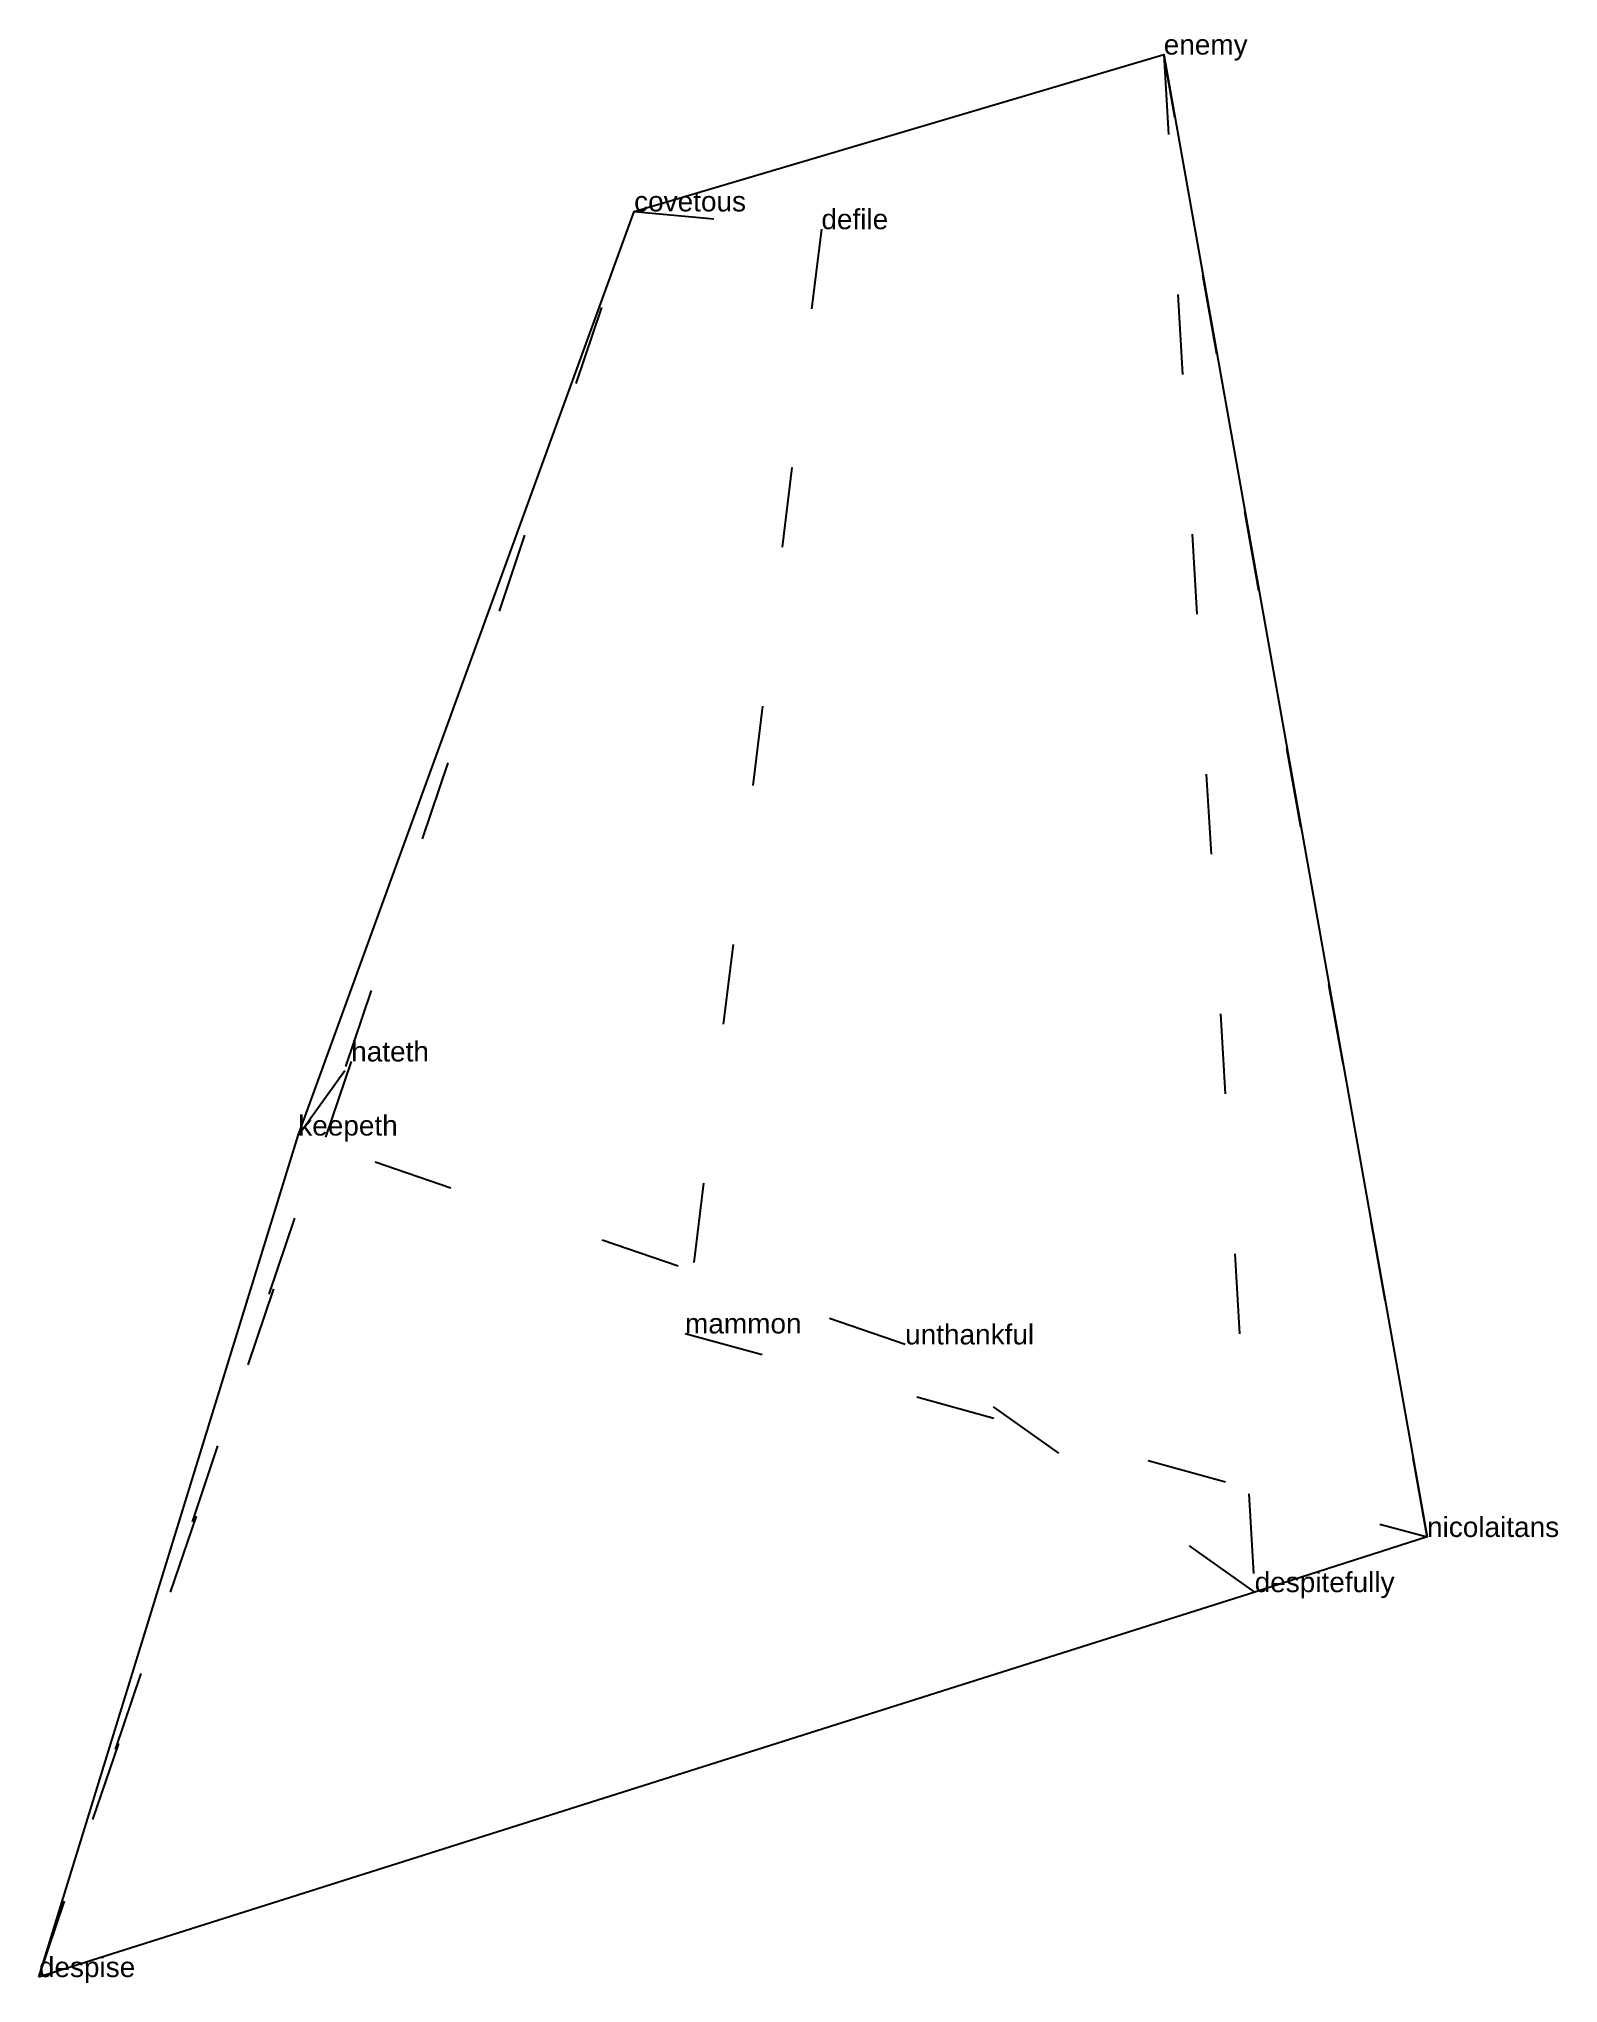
# Model space of a CAD drawing. Extents: x -0.03 to 1.87, y -1.13 to 1.3.
import ezdxf

# ---------------------------------------------------------------- set-up
doc = ezdxf.new("R2010")
doc.units = 0
doc.linetypes.add('DOT', pattern=[0.2, 0, -0.2])
doc.layers.add('TEXT', color=1, linetype='CONTINUOUS')
doc.styles.get("Standard").update_dxf_attribs({"font": 'arial.ttf'})

msp = doc.modelspace()

# ---------------------------------------------------------------- linework, layer by layer
at = {"layer": 'INTERNAL', "linetype": 'DOT'}
msp.add_polyline3d([(0.7752, -0.3179, 0), (1.702, -0.572, 0), (1.3731, 1.2789, 0), (1.4867, -0.6409, 0), (1.0501, -0.3316, 0), (0.2921, -0.0708, 0), (0.3582, 0.0217, 0), (-0.0319, -1.1215, 0), (0.7116, 1.0831, 0), (0.9455, 1.0609, 0), (0.7752, -0.3179, 0)], close=True, dxfattribs=at)
at = {"layer": 'OUTLINE', "linetype": 'CONTINUOUS'}
msp.add_polyline3d([(-0.0319, -1.1215, 0), (0.2921, -0.0708, 0), (0.7116, 1.0831, 0), (1.3731, 1.2789, 0), (1.702, -0.572, 0), (1.4867, -0.6409, 0), (-0.0319, -1.1215, 0)], close=True, dxfattribs=at)

# ---------------------------------------------------------------- texts
at = {"layer": 'TEXT'}
for s, p in [('enemy', (1.3731, 1.2789)), ('covetous', (0.7116, 1.0831)), ('defile', (0.9455, 1.0609)), ('hateth', (0.3582, 0.0217)), ('keepeth', (0.2921, -0.0708)), ('mammon', (0.7752, -0.3179)), ('unthankful', (1.0501, -0.3316)), ('nicolaitans', (1.702, -0.572)), ('despitefully', (1.4867, -0.6409)), ('despise', (-0.0319, -1.1215))]:
    msp.add_text(s, height=0.025, dxfattribs=at).set_placement(p)

doc.saveas('drawing.dxf')
